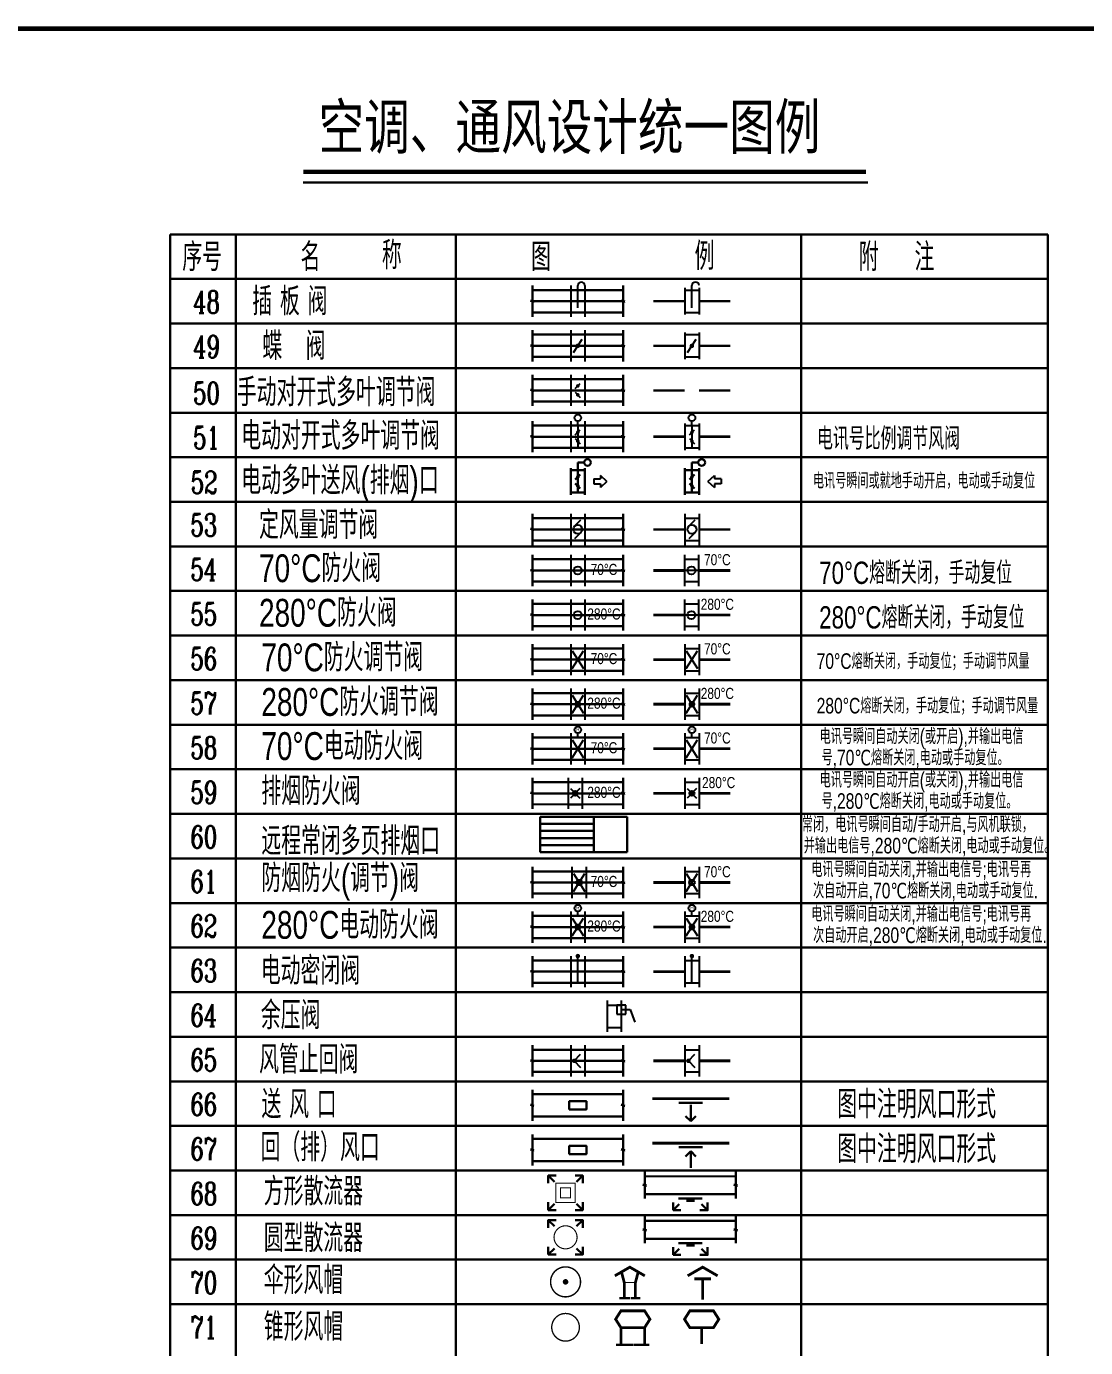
# Model space of a CAD drawing. Extents: x 2246048 to 2442613, y -66234 to 220766.
# Drawn here: x 2299995 to 2323747, y 130779 to 160416 of the extents above; entities that cross this region are included whole.
import ezdxf
from ezdxf.enums import TextEntityAlignment as Align

# ---------------------------------------------------------------- set-up
doc = ezdxf.new("R2010")
doc.units = 0
doc.header["$LTSCALE"] = 1000
doc.header["$MEASUREMENT"] = 0
doc.layers.get('0').update_dxf_attribs({"color": 8})
doc.layers.add('ACS_COM', color=53, linetype='Continuous', lineweight=30)
doc.layers.add('ACS_TEXT', color=53, linetype='Continuous', lineweight=25)
for name, color, linetype in [('ACS_PFG_BZ', 53, 'Continuous'), ('ACS_PFG_FL', 110, 'Continuous'), ('ACS_PFG_FM', 110, 'Continuous'), ('ACS_PFG_FM_E', 110, 'Continuous'), ('ACS_SFG_FL', 110, 'Continuous'), ('ACS_SFG_FM', 110, 'Continuous'), ('ACS_SFG_FM_E', 110, 'Continuous'), ('J-图框线', 4, 'Continuous')]:
    doc.layers.add(name, color=color, linetype=linetype)
doc.styles.add('A', font='COMPLEX', dxfattribs={"width": 0.7})
doc.styles.add('ASC', font='xcsg.shx', dxfattribs={"width": 0.8, "bigfont": '0hztxt.shx'})
doc.styles.get("Standard").update_dxf_attribs({"font": 'gbenor.shx', "bigfont": 'gbcbig.shx'})
doc.styles.add('黑体', font='simhei.ttf')

# ---------------------------------------------------------------- blocks, each defined once
blk = doc.blocks.new('*U2818', base_point=(-2356, 19752))
at = {"layer": 'ACS_PFG_FL'}
for p, q in [((-2516, 20052), (-2516, 19452)), ((-2196, 20052), (-2196, 19452))]:
    blk.add_line(p, q, dxfattribs=at)
at = {"layer": 'ACS_PFG_FM'}
for p, q in [((-2516, 20002), (-2196, 20002)), ((-2356, 19602), (-2356, 20102)), ((-2516, 19502), (-2196, 19502))]:
    blk.add_line(p, q, dxfattribs=at)
blk.add_arc((-2276, 20102), 80, 0, 180, dxfattribs=at)
blk = doc.blocks.new('*U2819', base_point=(-2356, 19752))
at = {"layer": 'ACS_PFG_FL'}
for p, q in [((-2516, 20052), (-2516, 19452)), ((-2196, 20052), (-2196, 19452))]:
    blk.add_line(p, q, dxfattribs=at)
at = {"layer": 'ACS_PFG_FM'}
for p, q in [((-2516, 20002), (-2196, 20002)), ((-2452, 19602), (-2260, 19902)), ((-2516, 19502), (-2196, 19502))]:
    blk.add_line(p, q, dxfattribs=at)
at = {"layer": 'ACS_PFG_FM', "const_width": 50}
blk.add_lwpolyline([(-2381, 19752, 1), (-2331, 19752, 1)], format="xyb", close=True, dxfattribs=at)
blk = doc.blocks.new('*U2820', base_point=(-2356, 18752))
at = {"layer": 'ACS_PFG_FL'}
for p, q in [((-2516, 19052), (-2516, 18452)), ((-2196, 19052), (-2196, 18452))]:
    blk.add_line(p, q, dxfattribs=at)
at = {"layer": 'ACS_PFG_FM_E'}
for p, q in [((-2516, 19002), (-2196, 19002)), ((-2356, 19002), (-2356, 19102)), ((-2356, 19002), (-2356, 18502)), ((-2413, 18796), (-2300, 18909)), ((-2413, 18709), (-2300, 18596)), ((-2516, 18502), (-2196, 18502))]:
    blk.add_line(p, q, dxfattribs=at)
at = {"layer": 'ACS_PFG_FM_E', "const_width": 40}
for points in [[(-2376, 18852, 1), (-2336, 18852, 1)], [(-2376, 18652, 1), (-2336, 18652, 1)]]:
    blk.add_lwpolyline(points, format="xyb", close=True, dxfattribs=at)
at = {"layer": 'ACS_PFG_FM_E'}
blk.add_circle((-2356, 19177), 75, dxfattribs=at)
blk = doc.blocks.new('*U2821', base_point=(-2356, 21794))
at = {"layer": 'ACS_PFG_FL'}
for p, q in [((-2516, 22144), (-2516, 21444)), ((-2196, 22144), (-2196, 21444))]:
    blk.add_line(p, q, dxfattribs=at)
at = {"layer": 'ACS_PFG_FM'}
for p, q in [((-2516, 22044), (-2196, 22044)), ((-2356, 21644), (-2356, 22144)), ((-2516, 21544), (-2196, 21544))]:
    blk.add_line(p, q, dxfattribs=at)
blk.add_arc((-2276, 22144), 80, 0, 180, dxfattribs=at)
blk = doc.blocks.new('*U2822', base_point=(-2356, 20794))
at = {"layer": 'ACS_PFG_FL'}
for p, q in [((-2516, 21144), (-2516, 20444)), ((-2196, 21144), (-2196, 20444))]:
    blk.add_line(p, q, dxfattribs=at)
at = {"layer": 'ACS_PFG_FM'}
for p, q in [((-2516, 21044), (-2196, 21044)), ((-2452, 20644), (-2260, 20944)), ((-2516, 20544), (-2196, 20544))]:
    blk.add_line(p, q, dxfattribs=at)
at = {"layer": 'ACS_PFG_FM', "const_width": 50}
blk.add_lwpolyline([(-2381, 20794, 1), (-2331, 20794, 1)], format="xyb", close=True, dxfattribs=at)
blk = doc.blocks.new('*U2823', base_point=(-2356, 19794))
at = {"layer": 'ACS_PFG_FL'}
for p, q in [((-2516, 20144), (-2516, 19444)), ((-2196, 20144), (-2196, 19444))]:
    blk.add_line(p, q, dxfattribs=at)
at = {"layer": 'ACS_PFG_FM'}
for p, q in [((-2516, 20044), (-2196, 20044)), ((-2413, 19838), (-2300, 19951)), ((-2413, 19751), (-2300, 19638)), ((-2516, 19544), (-2196, 19544))]:
    blk.add_line(p, q, dxfattribs=at)
at = {"layer": 'ACS_PFG_FM', "const_width": 40}
for points in [[(-2376, 19894, 1), (-2336, 19894, 1)], [(-2376, 19694, 1), (-2336, 19694, 1)]]:
    blk.add_lwpolyline(points, format="xyb", close=True, dxfattribs=at)
blk = doc.blocks.new('*U2824', base_point=(-2356, 18794))
at = {"layer": 'ACS_PFG_FL'}
for p, q in [((-2516, 19144), (-2516, 18444)), ((-2196, 19144), (-2196, 18444))]:
    blk.add_line(p, q, dxfattribs=at)
at = {"layer": 'ACS_PFG_FM_E'}
for p, q in [((-2516, 19044), (-2196, 19044)), ((-2356, 19044), (-2356, 19144)), ((-2356, 19044), (-2356, 18544)), ((-2413, 18838), (-2300, 18951)), ((-2413, 18751), (-2300, 18638)), ((-2516, 18544), (-2196, 18544))]:
    blk.add_line(p, q, dxfattribs=at)
at = {"layer": 'ACS_PFG_FM_E', "const_width": 40}
for points in [[(-2376, 18894, 1), (-2336, 18894, 1)], [(-2376, 18694, 1), (-2336, 18694, 1)]]:
    blk.add_lwpolyline(points, format="xyb", close=True, dxfattribs=at)
at = {"layer": 'ACS_PFG_FM_E'}
blk.add_circle((-2356, 19219), 75, dxfattribs=at)
blk = doc.blocks.new('it')
at = {"layer": 'ACS_PFG_BZ'}
for p, q in [((0, 0), (147, 135)), ((0, 0), (147, -135)), ((147, 135), (147, 55)), ((293, 55), (147, 55)), ((293, 55), (293, -55)), ((147, -55), (147, -135)), ((293, -55), (147, -55))]:
    blk.add_line(p, q, dxfattribs=at)
blk = doc.blocks.new('*U2825', base_point=(-2356, 15755))
at = {"layer": 'ACS_PFG_FL'}
for p, q in [((-2516, 16105), (-2516, 15405)), ((-2196, 16105), (-2196, 15405))]:
    blk.add_line(p, q, dxfattribs=at)
at = {"layer": 'ACS_PFG_FM'}
for p, q in [((-2516, 16005), (-2196, 16005)), ((-2206, 15755), (-2506, 15755)), ((-2516, 15505), (-2196, 15505))]:
    blk.add_line(p, q, dxfattribs=at)
blk.add_circle((-2356, 15755), 90, dxfattribs=at)
blk = doc.blocks.new('*U2826', base_point=(-2356, 14755))
at = {"layer": 'ACS_PFG_FL'}
for p, q in [((-2516, 15105), (-2516, 14405)), ((-2196, 15105), (-2196, 14405))]:
    blk.add_line(p, q, dxfattribs=at)
at = {"layer": 'ACS_PFG_FM'}
for p, q in [((-2516, 15005), (-2196, 15005)), ((-2484, 14955), (-2228, 14555)), ((-2484, 14555), (-2228, 14955)), ((-2516, 14505), (-2196, 14505))]:
    blk.add_line(p, q, dxfattribs=at)
blk = doc.blocks.new('*U2827', base_point=(-2356, 12755))
at = {"layer": 'ACS_PFG_FL'}
for p, q in [((-2516, 13105), (-2516, 12405)), ((-2196, 13105), (-2196, 12405))]:
    blk.add_line(p, q, dxfattribs=at)
at = {"layer": 'ACS_PFG_FM'}
for p, q in [((-2516, 13005), (-2196, 13005)), ((-2484, 12955), (-2228, 12555)), ((-2484, 12555), (-2228, 12955)), ((-2516, 12505), (-2196, 12505))]:
    blk.add_line(p, q, dxfattribs=at)
at = {"layer": 'ACS_PFG_FM', "const_width": 75}
blk.add_lwpolyline([(-2394, 12755, 1), (-2319, 12755, 1)], format="xyb", close=True, dxfattribs=at)
blk = doc.blocks.new('*U2828', base_point=(-2356, 9755))
at = {"layer": 'ACS_PFG_FL'}
for p, q in [((-2516, 10105), (-2516, 9405)), ((-2196, 10105), (-2196, 9405))]:
    blk.add_line(p, q, dxfattribs=at)
at = {"layer": 'ACS_PFG_FM'}
for p, q in [((-2356, 9505), (-2356, 10105)), ((-2516, 10005), (-2196, 10005)), ((-2516, 9505), (-2196, 9505))]:
    blk.add_line(p, q, dxfattribs=at)
at = {"layer": 'ACS_PFG_FM', "const_width": 50}
blk.add_lwpolyline([(-2381, 10105, 1), (-2331, 10105, 1)], format="xyb", close=True, dxfattribs=at)
blk = doc.blocks.new('*U2829', base_point=(-2356, 12755))
at = {"layer": 'ACS_PFG_FL'}
for p, q in [((-2516, 13105), (-2516, 12405)), ((-2196, 13105), (-2196, 12405))]:
    blk.add_line(p, q, dxfattribs=at)
at = {"layer": 'ACS_PFG_FM_E'}
for p, q in [((-2356, 13005), (-2356, 13105)), ((-2516, 13005), (-2196, 13005)), ((-2484, 12955), (-2228, 12555)), ((-2484, 12555), (-2228, 12955)), ((-2516, 12505), (-2196, 12505))]:
    blk.add_line(p, q, dxfattribs=at)
blk.add_circle((-2356, 13180), 75, dxfattribs=at)
blk.add_text('M', height=75, dxfattribs=at).set_placement((-2356, 13180), align=Align.MIDDLE_CENTER)
blk = doc.blocks.new('*U2830', base_point=(-3376, 10755))
at = {"layer": 'ACS_PFG_FL'}
for p, q in [((-3536, 11105), (-3536, 10405)), ((-3216, 11105), (-3216, 10405))]:
    blk.add_line(p, q, dxfattribs=at)
at = {"layer": 'ACS_PFG_FM'}
for p, q in [((-3536, 11005), (-3216, 11005)), ((-3316, 11005), (-3316, 10805)), ((-3116, 11005), (-3316, 11005)), ((-3116, 10805), (-3116, 11005)), ((-3316, 10805), (-3116, 10805)), ((-3216, 10905), (-3016, 10905)), ((-3016, 10905), (-2913, 10623)), ((-3536, 10505), (-3216, 10505))]:
    blk.add_line(p, q, dxfattribs=at)
blk = doc.blocks.new('*U2831', base_point=(-2356, 8755))
at = {"layer": 'ACS_PFG_FL'}
for p, q in [((-2516, 9105), (-2516, 8405)), ((-2196, 9105), (-2196, 8405))]:
    blk.add_line(p, q, dxfattribs=at)
at = {"layer": 'ACS_PFG_FM'}
for p, q in [((-2516, 9005), (-2196, 9005)), ((-2436, 8755), (-2292, 8905)), ((-2436, 8755), (-2292, 8605)), ((-2516, 8505), (-2196, 8505))]:
    blk.add_line(p, q, dxfattribs=at)
at = {"layer": 'ACS_PFG_FM', "const_width": 50}
blk.add_lwpolyline([(-2461, 8755, 1), (-2411, 8755, 1)], format="xyb", close=True, dxfattribs=at)
blk = doc.blocks.new('*U2832', base_point=(-4587, 17615))
at = {"layer": 'ACS_SFG_FL'}
for p, q in [((-4747, 17965), (-4747, 17265)), ((-4427, 17965), (-4427, 17265))]:
    blk.add_line(p, q, dxfattribs=at)
at = {"layer": 'ACS_SFG_FM'}
for p, q in [((-4747, 17865), (-4427, 17865)), ((-4658, 17686), (-4516, 17827)), ((-4516, 17544), (-4658, 17403)), ((-4747, 17365), (-4427, 17365))]:
    blk.add_line(p, q, dxfattribs=at)
blk.add_circle((-4587, 17615), 100, dxfattribs=at)
blk = doc.blocks.new('*U2833', base_point=(-4638, 17615))
at = {"layer": 'ACS_SFG_FL'}
for p, q in [((-4798, 17965), (-4798, 17265)), ((-4478, 17965), (-4478, 17265))]:
    blk.add_line(p, q, dxfattribs=at)
at = {"layer": 'ACS_SFG_FM'}
for p, q in [((-4798, 17865), (-4478, 17865)), ((-4766, 17815), (-4510, 17415)), ((-4766, 17415), (-4510, 17815)), ((-4798, 17365), (-4478, 17365))]:
    blk.add_line(p, q, dxfattribs=at)
blk.add_circle((-4638, 17615), 62.5, dxfattribs=at)
blk = doc.blocks.new('*U2834', base_point=(-4583, 17615))
at = {"layer": 'ACS_SFG_FL'}
for p, q in [((-4743, 17965), (-4743, 17265)), ((-4423, 17965), (-4423, 17265))]:
    blk.add_line(p, q, dxfattribs=at)
at = {"layer": 'ACS_SFG_FM_E'}
for p, q in [((-4743, 17865), (-4423, 17865)), ((-4711, 17815), (-4455, 17415)), ((-4711, 17415), (-4455, 17815)), ((-4583, 17865), (-4583, 17965)), ((-4743, 17365), (-4423, 17365))]:
    blk.add_line(p, q, dxfattribs=at)
at = {"layer": 'ACS_SFG_FM_E', "const_width": 75}
blk.add_lwpolyline([(-4620, 17615, 1), (-4545, 17615, 1)], format="xyb", close=True, dxfattribs=at)
at = {"layer": 'ACS_SFG_FM_E'}
blk.add_circle((-4583, 18040), 75, dxfattribs=at)
blk.add_text('M', height=75, dxfattribs=at).set_placement((-4583, 18040), align=Align.MIDDLE_CENTER)
blk = doc.blocks.new('*U2835', base_point=(186921, 11641))
at = {"layer": 'ACS_SFG_FL'}
for p, q in [((186761, 11991), (186761, 11291)), ((187081, 11991), (187081, 11291))]:
    blk.add_line(p, q, dxfattribs=at)
at = {"layer": 'ACS_SFG_FM'}
for p, q in [((186761, 11891), (187081, 11891)), ((187027, 11747), (186815, 11535)), ((186815, 11747), (187027, 11535)), ((186761, 11391), (187081, 11391))]:
    blk.add_line(p, q, dxfattribs=at)
at = {"layer": 'ACS_SFG_FM', "const_width": 55}
blk.add_lwpolyline([(186893, 11641, 1), (186948, 11641, 1)], format="xyb", close=True, dxfattribs=at)
at = {"layer": 'ACS_SFG_FM'}
blk.add_circle((186921, 11641), 55, dxfattribs=at)
blk = doc.blocks.new('ACSFk44_H')
for p, q in [((-0.504, 0.5), (0.496, 0.5)), ((-0.504, -0.5), (-0.504, 0.5)), ((0.496, 0.5), (1.121, 0.5)), ((0.496, 0.5), (0.496, -0.5)), ((1.121, 0.5), (1.121, -0.5)), ((-0.504, 0.3), (0.496, 0.3)), ((-0.504, 0.1), (0.496, 0.1)), ((-0.504, -0.1), (0.496, -0.1)), ((-0.504, -0.3), (0.496, -0.3)), ((0.496, -0.5), (-0.504, -0.5)), ((0.496, -0.5), (1.121, -0.5))]:
    blk.add_line(p, q)

msp = doc.modelspace()

# ---------------------------------------------------------------- linework, layer by layer
at = {"layer": 'ACS_COM'}
for p, q in [((2306202.056, 156911.856), (2318861.015, 156911.856)), ((2303215.78, 155751.137), (2303215.78, 104751.137)), ((2303215.78, 155751.137), (2322900.257, 155751.137)), ((2304689.538, 155751.137), (2304689.538, 104751.137)), ((2309626.325, 155751.137), (2309626.325, 104751.137)), ((2317372.131, 155751.137), (2317372.131, 104751.137)), ((2322900.257, 155751.137), (2322900.257, 104751.137)), ((2303215.78, 154751.137), (2322900.257, 154751.137)), ((2311340.68, 154601.137), (2311340.68, 154267.654)), ((2311340.68, 154501.137), (2313379.719, 154501.137)), ((2313379.719, 154601.137), (2313379.719, 154267.654)), ((2311296.813, 154260.591), (2311340.68, 154267.654)), ((2311374.799, 154244.699), (2311296.813, 154260.591)), ((2311340.68, 154251.137), (2313379.719, 154251.137)), ((2311374.799, 154244.699), (2311340.68, 154239.401)), ((2311340.68, 154239.401), (2311340.68, 153901.137)), ((2313335.852, 154260.591), (2313379.719, 154267.654)), ((2313413.838, 154244.699), (2313335.852, 154260.591)), ((2313413.838, 154244.699), (2313379.719, 154239.401)), ((2313379.719, 154239.401), (2313379.719, 153901.137)), ((2311340.68, 154001.137), (2313379.719, 154001.137)), ((2303215.78, 153751.137), (2322900.257, 153751.137)), ((2311340.68, 153601.137), (2311340.68, 153267.654)), ((2313379.719, 153601.137), (2313379.719, 153267.654)), ((2311296.813, 153260.591), (2311340.68, 153267.654)), ((2311374.799, 153244.699), (2311296.813, 153260.591)), ((2311340.68, 153501.137), (2313379.719, 153501.137)), ((2311340.68, 153251.137), (2313379.719, 153251.137)), ((2311374.799, 153244.699), (2311340.68, 153239.401)), ((2311340.68, 153239.401), (2311340.68, 152901.137)), ((2313335.852, 153260.591), (2313379.719, 153267.654)), ((2313413.838, 153244.699), (2313335.852, 153260.591)), ((2313413.838, 153244.699), (2313379.719, 153239.401)), ((2313379.719, 153239.401), (2313379.719, 152901.137)), ((2311340.68, 153001.137), (2313379.719, 153001.137)), ((2303215.78, 152751.137), (2322900.257, 152751.137)), ((2311340.68, 152601.137), (2311340.68, 152267.654)), ((2311340.68, 152501.137), (2313379.719, 152501.137)), ((2313379.719, 152601.137), (2313379.719, 152267.654)), ((2311296.813, 152260.591), (2311340.68, 152267.654)), ((2311374.799, 152244.699), (2311296.813, 152260.591)), ((2311340.68, 152251.137), (2313379.719, 152251.137)), ((2311374.799, 152244.699), (2311340.68, 152239.401)), ((2311340.68, 152239.401), (2311340.68, 151901.137)), ((2313335.852, 152260.591), (2313379.719, 152267.654)), ((2313413.838, 152244.699), (2313335.852, 152260.591)), ((2313413.838, 152244.699), (2313379.719, 152239.401)), ((2313379.719, 152239.401), (2313379.719, 151901.137)), ((2303215.78, 151751.137), (2322900.257, 151751.137)), ((2311340.68, 152001.137), (2313379.719, 152001.137)), ((2311340.68, 151561.587), (2311340.68, 151228.104)), ((2311340.68, 151461.587), (2313379.719, 151461.587)), ((2313379.719, 151561.587), (2313379.719, 151228.104)), ((2311296.813, 151221.041), (2311340.68, 151228.104)), ((2311374.799, 151205.149), (2311296.813, 151221.041)), ((2311340.68, 151211.587), (2313379.719, 151211.587)), ((2311374.799, 151205.149), (2311340.68, 151199.851)), ((2311340.68, 151199.851), (2311340.68, 150861.587)), ((2313335.852, 151221.041), (2313379.719, 151228.104)), ((2313413.838, 151205.149), (2313335.852, 151221.041)), ((2313413.838, 151205.149), (2313379.719, 151199.851)), ((2313379.719, 151199.851), (2313379.719, 150861.587)), ((2311340.68, 150961.587), (2313379.719, 150961.587)), ((2303215.78, 150751.137), (2322900.257, 150751.137)), ((2312360.2, 150459.279), (2312360.2, 150634.279)), ((2312503.416, 150634.279), (2312360.2, 150634.279)), ((2314919.364, 150459.279), (2314919.364, 150634.279)), ((2315062.58, 150634.279), (2314919.364, 150634.279)), ((2312200.2, 150509.279), (2312200.2, 149909.279)), ((2312200.2, 150459.279), (2312520.2, 150459.279)), ((2312303.631, 150252.71), (2312416.768, 150365.847)), ((2312360.2, 150459.279), (2312360.2, 149959.279)), ((2312520.2, 150509.279), (2312520.2, 149909.279)), ((2314759.364, 150509.279), (2314759.364, 149909.279)), ((2314759.364, 150459.279), (2315079.364, 150459.279)), ((2314862.796, 150252.71), (2314975.933, 150365.847)), ((2314919.364, 150459.279), (2314919.364, 149959.279)), ((2315079.364, 150509.279), (2315079.364, 149909.279)), ((2312303.631, 150165.847), (2312416.768, 150052.71)), ((2314862.796, 150165.847), (2314975.933, 150052.71)), ((2303215.78, 149751.137), (2322900.257, 149751.137)), ((2312200.2, 149959.279), (2312520.2, 149959.279)), ((2314759.364, 149959.279), (2315079.364, 149959.279)), ((2311340.68, 149482.271), (2311340.68, 149148.788)), ((2311340.68, 149382.271), (2313379.719, 149382.271)), ((2313379.719, 149482.271), (2313379.719, 149148.788)), ((2311296.813, 149141.725), (2311340.68, 149148.788)), ((2311374.799, 149125.833), (2311296.813, 149141.725)), ((2311340.68, 149132.271), (2313379.719, 149132.271)), ((2311374.799, 149125.833), (2311340.68, 149120.535)), ((2311340.68, 149120.535), (2311340.68, 148782.271)), ((2313335.852, 149141.725), (2313379.719, 149148.788)), ((2313413.838, 149125.833), (2313335.852, 149141.725)), ((2313413.838, 149125.833), (2313379.719, 149120.535)), ((2313379.719, 149120.535), (2313379.719, 148782.271)), ((2311340.68, 148882.271), (2313379.719, 148882.271)), ((2303215.78, 148751.137), (2322900.257, 148751.137)), ((2311340.68, 148561.587), (2311340.68, 148228.104)), ((2313379.719, 148561.587), (2313379.719, 148228.104)), ((2311296.813, 148221.041), (2311340.68, 148228.104)), ((2311374.799, 148205.149), (2311296.813, 148221.041)), ((2311340.68, 148461.587), (2313379.719, 148461.587)), ((2311340.68, 148211.587), (2313379.719, 148211.587)), ((2311374.799, 148205.149), (2311340.68, 148199.851)), ((2311340.68, 148199.851), (2311340.68, 147861.587)), ((2313335.852, 148221.041), (2313379.719, 148228.104)), ((2313413.838, 148205.149), (2313335.852, 148221.041)), ((2313413.838, 148205.149), (2313379.719, 148199.851)), ((2313379.719, 148199.851), (2313379.719, 147861.587)), ((2311340.68, 147961.587), (2313379.719, 147961.587)), ((2303215.78, 147751.137), (2322900.257, 147751.137)), ((2311340.68, 147561.587), (2311340.68, 147228.104)), ((2311340.68, 147461.587), (2313379.719, 147461.587)), ((2313379.719, 147561.587), (2313379.719, 147228.104)), ((2311296.813, 147221.041), (2311340.68, 147228.104)), ((2311374.799, 147205.149), (2311296.813, 147221.041)), ((2311340.68, 147211.587), (2313379.719, 147211.587)), ((2311374.799, 147205.149), (2311340.68, 147199.851)), ((2311340.68, 147199.851), (2311340.68, 146861.587)), ((2313335.852, 147221.041), (2313379.719, 147228.104)), ((2313413.838, 147205.149), (2313335.852, 147221.041)), ((2313413.838, 147205.149), (2313379.719, 147199.851)), ((2313379.719, 147199.851), (2313379.719, 146861.587)), ((2303215.78, 146751.137), (2322900.257, 146751.137)), ((2311340.68, 146961.587), (2313379.719, 146961.587)), ((2311340.68, 146561.587), (2311340.68, 146228.104)), ((2311340.68, 146461.587), (2313379.719, 146461.587)), ((2313379.719, 146561.587), (2313379.719, 146228.104)), ((2311296.813, 146221.041), (2311340.68, 146228.104)), ((2311374.799, 146205.149), (2311296.813, 146221.041)), ((2311340.68, 146211.587), (2313379.719, 146211.587)), ((2311374.799, 146205.149), (2311340.68, 146199.851)), ((2311340.68, 146199.851), (2311340.68, 145861.587)), ((2313335.852, 146221.041), (2313379.719, 146228.104)), ((2313413.838, 146205.149), (2313335.852, 146221.041)), ((2313413.838, 146205.149), (2313379.719, 146199.851)), ((2313379.719, 146199.851), (2313379.719, 145861.587)), ((2311340.68, 145961.587), (2313379.719, 145961.587)), ((2303215.78, 145751.137), (2322900.257, 145751.137)), ((2311340.68, 145561.587), (2311340.68, 145228.104)), ((2313379.719, 145561.587), (2313379.719, 145228.104)), ((2311296.813, 145221.041), (2311340.68, 145228.104)), ((2311340.68, 145461.587), (2313379.719, 145461.587)), ((2313335.852, 145221.041), (2313379.719, 145228.104)), ((2311374.799, 145205.149), (2311296.813, 145221.041)), ((2311340.68, 145211.587), (2313379.719, 145211.587)), ((2311374.799, 145205.149), (2311340.68, 145199.851)), ((2311340.68, 145199.851), (2311340.68, 144861.587)), ((2311340.68, 144961.587), (2313379.719, 144961.587)), ((2313413.838, 145205.149), (2313335.852, 145221.041)), ((2313413.838, 145205.149), (2313379.719, 145199.851)), ((2313379.719, 145199.851), (2313379.719, 144861.587)), ((2303215.78, 144751.137), (2322900.257, 144751.137)), ((2311340.68, 144561.587), (2311340.68, 144228.104)), ((2311340.68, 144461.587), (2313379.719, 144461.587)), ((2313379.719, 144561.587), (2313379.719, 144228.104)), ((2311296.813, 144221.041), (2311340.68, 144228.104)), ((2311374.799, 144205.149), (2311296.813, 144221.041)), ((2311340.68, 144211.587), (2313379.719, 144211.587)), ((2311374.799, 144205.149), (2311340.68, 144199.851)), ((2311340.68, 144199.851), (2311340.68, 143861.587)), ((2313335.852, 144221.041), (2313379.719, 144228.104)), ((2313413.838, 144205.149), (2313335.852, 144221.041)), ((2313413.838, 144205.149), (2313379.719, 144199.851)), ((2313379.719, 144199.851), (2313379.719, 143861.587)), ((2303215.78, 143751.137), (2322900.257, 143751.137)), ((2311340.68, 143961.587), (2313379.719, 143961.587)), ((2311340.68, 143561.587), (2311340.68, 143228.104)), ((2311340.68, 143461.587), (2313379.719, 143461.587)), ((2313379.719, 143561.587), (2313379.719, 143228.104)), ((2311296.813, 143221.041), (2311340.68, 143228.104)), ((2311374.799, 143205.149), (2311296.813, 143221.041)), ((2311340.68, 143211.587), (2313379.719, 143211.587)), ((2311374.799, 143205.149), (2311340.68, 143199.851)), ((2311340.68, 143199.851), (2311340.68, 142861.587)), ((2313335.852, 143221.041), (2313379.719, 143228.104)), ((2313413.838, 143205.149), (2313335.852, 143221.041)), ((2313413.838, 143205.149), (2313379.719, 143199.851)), ((2313379.719, 143199.851), (2313379.719, 142861.587)), ((2303215.78, 142751.137), (2322900.257, 142751.137)), ((2303215.78, 141751.137), (2322900.257, 141751.137)), ((2311340.68, 141561.587), (2311340.68, 141228.104)), ((2311340.68, 141461.587), (2313379.719, 141461.587)), ((2313379.719, 141561.587), (2313379.719, 141228.104)), ((2311296.813, 141221.041), (2311340.68, 141228.104)), ((2311374.799, 141205.149), (2311296.813, 141221.041)), ((2311340.68, 141211.587), (2313379.719, 141211.587)), ((2311374.799, 141205.149), (2311340.68, 141199.851)), ((2311340.68, 141199.851), (2311340.68, 140861.587)), ((2313335.852, 141221.041), (2313379.719, 141228.104)), ((2313413.838, 141205.149), (2313335.852, 141221.041)), ((2313413.838, 141205.149), (2313379.719, 141199.851)), ((2313379.719, 141199.851), (2313379.719, 140861.587)), ((2311340.68, 140961.587), (2313379.719, 140961.587)), ((2303215.78, 140751.137), (2322900.257, 140751.137)), ((2311340.68, 140561.587), (2311340.68, 140228.104)), ((2313379.719, 140561.587), (2313379.719, 140228.104)), ((2311296.813, 140221.041), (2311340.68, 140228.104)), ((2311374.799, 140205.149), (2311296.813, 140221.041)), ((2311340.68, 140461.587), (2313379.719, 140461.587)), ((2311340.68, 140211.587), (2313379.719, 140211.587)), ((2311374.799, 140205.149), (2311340.68, 140199.851)), ((2311340.68, 140199.851), (2311340.68, 139861.587)), ((2313335.852, 140221.041), (2313379.719, 140228.104)), ((2313413.838, 140205.149), (2313335.852, 140221.041)), ((2313413.838, 140205.149), (2313379.719, 140199.851)), ((2313379.719, 140199.851), (2313379.719, 139861.587)), ((2311340.68, 139961.587), (2313379.719, 139961.587)), ((2303215.78, 139751.137), (2322900.257, 139751.137)), ((2311340.68, 139561.587), (2311340.68, 139228.104)), ((2311340.68, 139461.587), (2313379.719, 139461.587)), ((2313379.719, 139561.587), (2313379.719, 139228.104)), ((2311296.813, 139221.041), (2311340.68, 139228.104)), ((2311374.799, 139205.149), (2311296.813, 139221.041)), ((2311340.68, 139211.587), (2313379.719, 139211.587)), ((2311374.799, 139205.149), (2311340.68, 139199.851)), ((2311340.68, 139199.851), (2311340.68, 138861.587)), ((2313335.852, 139221.041), (2313379.719, 139228.104)), ((2313413.838, 139205.149), (2313335.852, 139221.041)), ((2313413.838, 139205.149), (2313379.719, 139199.851)), ((2313379.719, 139199.851), (2313379.719, 138861.587)), ((2303215.78, 138751.137), (2322900.257, 138751.137)), ((2311340.68, 138961.587), (2313379.719, 138961.587)), ((2303215.78, 137751.137), (2322900.257, 137751.137)), ((2311340.68, 137561.587), (2311340.68, 137228.104)), ((2313379.719, 137561.587), (2313379.719, 137228.104)), ((2311296.813, 137221.041), (2311340.68, 137228.104)), ((2311374.799, 137205.149), (2311296.813, 137221.041)), ((2311340.68, 137461.587), (2313379.719, 137461.587)), ((2313335.852, 137221.041), (2313379.719, 137228.104)), ((2313413.838, 137205.149), (2313335.852, 137221.041)), ((2311340.68, 137211.587), (2313379.719, 137211.587)), ((2311374.799, 137205.149), (2311340.68, 137199.851)), ((2311340.68, 137199.851), (2311340.68, 136861.587)), ((2311340.68, 136961.587), (2313379.719, 136961.587)), ((2313413.838, 137205.149), (2313379.719, 137199.851)), ((2313379.719, 137199.851), (2313379.719, 136861.587)), ((2303215.78, 136751.137), (2322900.257, 136751.137)), ((2311340.68, 136561.587), (2311340.68, 136228.104)), ((2313379.719, 136561.587), (2313379.719, 136228.104)), ((2311296.813, 136221.041), (2311340.68, 136228.104)), ((2311374.799, 136205.149), (2311296.813, 136221.041)), ((2311374.799, 136205.149), (2311340.68, 136199.851)), ((2311340.68, 136199.851), (2311340.68, 135861.587)), ((2313335.852, 136221.041), (2313379.719, 136228.104)), ((2313413.838, 136205.149), (2313335.852, 136221.041)), ((2313413.838, 136205.149), (2313379.719, 136199.851)), ((2313379.719, 136199.851), (2313379.719, 135861.587)), ((2314628.332, 136271.285), (2315155.719, 136271.285)), ((2314892.026, 136227.213), (2314892.026, 135854.103)), ((2303215.78, 135751.137), (2322900.257, 135751.137)), ((2314892.026, 135854.103), (2314774.834, 135971.295)), ((2314892.026, 135854.103), (2315009.217, 135971.295)), ((2311340.68, 135561.587), (2311340.68, 135228.104)), ((2313379.719, 135561.587), (2313379.719, 135228.104)), ((2311296.813, 135221.041), (2311340.68, 135228.104)), ((2311374.799, 135205.149), (2311296.813, 135221.041)), ((2311374.799, 135205.149), (2311340.68, 135199.851)), ((2311340.68, 135199.851), (2311340.68, 134861.587)), ((2313335.852, 135221.041), (2313379.719, 135228.104)), ((2313413.838, 135205.149), (2313335.852, 135221.041)), ((2313413.838, 135205.149), (2313379.719, 135199.851)), ((2313379.719, 135199.851), (2313379.719, 134861.587)), ((2314628.332, 135271.285), (2315155.719, 135271.285)), ((2314892.026, 135184.464), (2314774.834, 135067.273)), ((2314892.026, 135184.464), (2315009.217, 135067.273)), ((2314892.026, 134811.355), (2314892.026, 135184.464)), ((2303215.78, 134751.137), (2322900.257, 134751.137)), ((2311837.056, 134500.024), (2311698.144, 134638.937)), ((2312333.784, 134500.024), (2312472.696, 134638.937)), ((2313865.387, 134719.797), (2313865.387, 134436.315)), ((2315904.426, 134719.797), (2315904.426, 134436.315)), ((2313821.52, 134429.251), (2313865.387, 134436.315)), ((2313899.506, 134413.359), (2313821.52, 134429.251)), ((2313899.506, 134413.359), (2313865.387, 134408.062)), ((2313865.387, 134408.062), (2313865.387, 134119.797)), ((2315860.559, 134429.251), (2315904.426, 134436.315)), ((2315938.545, 134413.359), (2315860.559, 134429.251)), ((2315938.545, 134413.359), (2315904.426, 134408.062)), ((2315904.426, 134408.062), (2315904.426, 134119.797)), ((2311698.144, 133864.384), (2311837.056, 134003.297)), ((2312472.696, 133864.384), (2312333.784, 134003.297)), ((2314497.63, 133858.057), (2314636.543, 133996.969)), ((2314621.213, 134119.801), (2315148.6, 134119.801)), ((2314796.213, 134069.801), (2314973.6, 134069.801)), ((2315272.183, 133858.057), (2315133.271, 133996.969)), ((2303215.78, 133751.137), (2322900.257, 133751.137)), ((2313865.387, 133719.797), (2313865.387, 133436.315)), ((2315904.426, 133719.797), (2315904.426, 133436.315)), ((2311837.056, 133500.572), (2311698.144, 133639.484)), ((2312333.784, 133500.572), (2312472.696, 133639.484)), ((2313821.52, 133429.251), (2313865.387, 133436.315)), ((2313899.506, 133413.359), (2313821.52, 133429.251)), ((2313899.506, 133413.359), (2313865.387, 133408.062)), ((2313865.387, 133408.062), (2313865.387, 133119.797)), ((2315860.559, 133429.251), (2315904.426, 133436.315)), ((2315938.545, 133413.359), (2315860.559, 133429.251)), ((2315938.545, 133413.359), (2315904.426, 133408.062)), ((2315904.426, 133408.062), (2315904.426, 133119.797)), ((2314621.213, 133119.801), (2315148.6, 133119.801)), ((2311698.144, 132864.932), (2311837.056, 133003.844)), ((2312472.696, 132864.932), (2312333.784, 133003.844)), ((2314497.63, 132858.057), (2314636.543, 132996.969)), ((2314796.213, 133069.801), (2314973.6, 133069.801)), ((2315272.183, 132858.057), (2315133.271, 132996.969)), ((2303215.78, 132751.137), (2322900.257, 132751.137)), ((2313297.714, 131889.401), (2313528.537, 131889.401)), ((2313546.619, 131889.401), (2313754.969, 131889.401)), ((2303215.78, 131751.137), (2322900.257, 131751.137)), ((2313222.873, 130837.721), (2313594.338, 130837.721)), ((2313612.42, 130837.721), (2313961.412, 130837.721))]:
    msp.add_line(p, q, dxfattribs=at)
for points, const_width in [([(2306202.056, 157152.517), (2318826.589, 157152.517)], 100), ([(2311340.68, 154501.137), (2313379.719, 154501.137)], 50), ([(2314055.419, 154251.137), (2314759.364, 154251.137)], 50), ([(2315783.309, 154251.137), (2315079.364, 154251.137)], 50), ([(2311340.68, 154001.137), (2313379.719, 154001.137)], 50), ([(2311340.68, 153501.137), (2313379.719, 153501.137)], 50), ([(2314055.419, 153251.137), (2314759.364, 153251.137)], 50), ([(2315783.309, 153251.137), (2315079.364, 153251.137)], 50), ([(2311340.68, 153001.137), (2313379.719, 153001.137)], 50), ([(2311340.68, 152501.137), (2313379.719, 152501.137)], 50), ([(2314055.419, 152251.137), (2314759.364, 152251.137)], 50), ([(2315783.309, 152251.137), (2315079.364, 152251.137)], 50), ([(2311340.68, 152001.137), (2313379.719, 152001.137)], 50), ([(2311340.68, 151461.587), (2313379.719, 151461.587)], 50), ([(2314055.419, 151211.582), (2314759.364, 151211.582)], 62.5), ([(2315783.309, 151211.582), (2315079.364, 151211.582)], 62.5), ([(2311340.68, 150961.587), (2313379.719, 150961.587)], 50), ([(2311340.68, 149382.271), (2313379.719, 149382.271)], 50), ([(2314055.419, 149132.271), (2314759.364, 149132.271)], 50), ([(2315783.309, 149132.271), (2315079.364, 149132.271)], 50), ([(2311340.68, 148882.271), (2313379.719, 148882.271)], 50), ([(2311340.68, 148461.587), (2313379.719, 148461.587)], 50), ([(2314055.419, 148211.582), (2314759.364, 148211.582)], 62.5), ([(2315783.309, 148211.582), (2315079.364, 148211.582)], 62.5), ([(2311340.68, 147961.587), (2313379.719, 147961.587)], 50), ([(2311340.68, 147461.587), (2313379.719, 147461.587)], 50), ([(2314055.419, 147211.582), (2314759.364, 147211.582)], 62.5), ([(2315783.309, 147211.582), (2315079.364, 147211.582)], 62.5), ([(2311340.68, 146961.587), (2313379.719, 146961.587)], 50), ([(2311340.68, 146461.587), (2313379.719, 146461.587)], 50), ([(2314055.419, 146211.582), (2314759.364, 146211.582)], 62.5), ([(2315783.309, 146211.582), (2315079.364, 146211.582)], 62.5), ([(2311340.68, 145961.587), (2313379.719, 145961.587)], 50), ([(2311340.68, 145461.587), (2313379.719, 145461.587)], 50), ([(2314055.419, 145211.582), (2314759.364, 145211.582)], 62.5), ([(2315783.309, 145211.582), (2315079.364, 145211.582)], 62.5), ([(2311340.68, 144961.587), (2313379.719, 144961.587)], 50), ([(2311340.68, 144461.587), (2313379.719, 144461.587)], 50), ([(2314055.419, 144211.582), (2314759.364, 144211.582)], 62.5), ([(2315783.309, 144211.582), (2315079.364, 144211.582)], 62.5), ([(2311340.68, 143961.587), (2313379.719, 143961.587)], 50), ([(2311340.68, 143461.587), (2313379.719, 143461.587)], 50), ([(2314055.419, 143211.582), (2314759.364, 143211.582)], 62.5), ([(2315783.309, 143211.582), (2315079.364, 143211.582)], 62.5), ([(2311340.68, 142964.516), (2313379.719, 142964.516)], 50), ([(2311340.68, 141461.587), (2313379.719, 141461.587)], 50), ([(2314055.419, 141211.582), (2314759.364, 141211.582)], 62.5), ([(2315783.309, 141211.582), (2315079.364, 141211.582)], 62.5), ([(2311340.68, 140961.587), (2313379.719, 140961.587)], 50), ([(2311340.68, 140461.587), (2313379.719, 140461.587)], 50), ([(2314055.419, 140211.582), (2314759.364, 140211.582)], 62.5), ([(2315783.309, 140211.582), (2315079.364, 140211.582)], 62.5), ([(2311340.68, 139961.587), (2313379.719, 139961.587)], 50), ([(2311340.68, 139461.587), (2313379.719, 139461.587)], 50), ([(2314055.419, 139211.582), (2314759.364, 139211.582)], 62.5), ([(2315783.309, 139211.582), (2315079.364, 139211.582)], 62.5), ([(2311340.68, 138961.587), (2313379.719, 138961.587)], 50), ([(2311340.68, 137461.587), (2313379.719, 137461.587)], 50), ([(2314055.419, 137211.582), (2314759.364, 137211.582)], 62.5), ([(2315783.309, 137211.582), (2315079.364, 137211.582)], 62.5), ([(2311340.68, 136961.587), (2313379.719, 136961.587)], 50), ([(2311340.68, 136461.587), (2313379.719, 136461.587)], 50), ([(2314028.08, 136364.282), (2315755.971, 136364.282)], 62.5), ([(2311340.68, 135961.587), (2313379.719, 135961.587)], 50), ([(2311340.68, 135461.587), (2313379.719, 135461.587)], 50), ([(2314028.08, 135364.282), (2315755.971, 135364.282)], 62.5), ([(2311340.68, 134961.587), (2313379.719, 134961.587)], 50), ([(2313865.387, 134619.797), (2315904.426, 134619.797)], 50), ([(2313865.387, 134219.797), (2315904.426, 134219.797)], 50), ([(2313865.387, 133619.797), (2315904.426, 133619.797)], 50), ([(2313865.387, 133219.797), (2315904.426, 133219.797)], 50), ([(2313863.327, 132388.695), (2313526.894, 132582.935), (2313190.461, 132388.695)], 62.5), ([(2313339.394, 132474.681), (2313401.894, 132236.834), (2313401.894, 131889.401)], 62.5), ([(2313714.394, 132474.681), (2313651.894, 132236.834), (2313651.894, 131889.401)], 62.5), ([(2315496.173, 132388.695), (2315159.74, 132582.935), (2314823.307, 132388.695)], 62.5), ([(2313401.894, 132236.834), (2313651.894, 132236.834)], 25), ([(2314972.24, 132319.828), (2315347.24, 132319.828)], 62.5), ([(2315159.74, 132319.828), (2315159.74, 131853.652)], 62.5), ([(2313327.053, 131226.837), (2313327.053, 130837.721)], 62.5), ([(2313858.337, 131226.837), (2313858.337, 130837.721)], 62.5), ([(2315137.806, 131226.837), (2315137.806, 130855.966)], 62.5)]:
    msp.add_lwpolyline(points, dxfattribs=dict(at, const_width=const_width))
for points, const_width in [([(2312340.2, 150309.279, 1), (2312380.2, 150309.279, 1)], 40), ([(2314899.364, 150309.279, 1), (2314939.364, 150309.279, 1)], 40), ([(2312340.2, 150109.279, 1), (2312380.2, 150109.279, 1)], 40), ([(2314899.364, 150109.279, 1), (2314939.364, 150109.279, 1)], 40), ([(2312054.17, 132252.756, 1), (2312116.67, 132252.756, 1)], 62.5)]:
    msp.add_lwpolyline(points, format="xyb", close=True, dxfattribs=dict(at, const_width=const_width))
for points in [[(2312167.755, 136120.048), (2312167.755, 136303.127), (2312552.644, 136303.127), (2312552.644, 136120.048)], [(2312167.755, 135120.048), (2312167.755, 135303.127), (2312552.644, 135303.127), (2312552.644, 135120.048)]]:
    msp.add_lwpolyline(points, close=True, dxfattribs=at)
for points in [[(2311871.547, 134638.937), (2311698.144, 134638.937), (2311698.144, 134465.533)], [(2312472.696, 134465.533), (2312472.696, 134638.937), (2312299.293, 134638.937)], [(2311698.144, 134037.788), (2311698.144, 133864.384)], [(2312299.293, 133864.384), (2312472.696, 133864.384), (2312472.696, 134037.788)], [(2314497.63, 134031.461), (2314497.63, 133858.057)], [(2315098.779, 133858.057), (2315272.183, 133858.057), (2315272.183, 134031.461)], [(2311698.144, 133864.384), (2311871.547, 133864.384)], [(2314497.63, 133858.057), (2314671.034, 133858.057)], [(2311871.547, 133639.484), (2311698.144, 133639.484), (2311698.144, 133466.081)], [(2312472.696, 133466.081), (2312472.696, 133639.484), (2312299.293, 133639.484)], [(2311698.144, 133038.336), (2311698.144, 132864.932)], [(2311698.144, 132864.932), (2311871.547, 132864.932)], [(2312299.293, 132864.932), (2312472.696, 132864.932), (2312472.696, 133038.336)], [(2314497.63, 133031.461), (2314497.63, 132858.057)], [(2314497.63, 132858.057), (2314671.034, 132858.057)], [(2315098.779, 132858.057), (2315272.183, 132858.057), (2315272.183, 133031.461)]]:
    msp.add_lwpolyline(points, dxfattribs=at)
for points, const_width in [([(2311868.983, 134035.224), (2312301.857, 134035.224), (2312301.857, 134468.097), (2311868.983, 134468.097)], 25), ([(2311972.791, 134139.032), (2312198.049, 134139.032), (2312198.049, 134364.289), (2311972.791, 134364.289)], 25), ([(2313977.754, 131414.337), (2313858.337, 131226.837), (2313327.053, 131226.837), (2313207.636, 131414.337), (2313327.053, 131601.837), (2313858.337, 131601.837)], 62.5), ([(2315522.865, 131414.337), (2315403.448, 131226.837), (2314872.164, 131226.837), (2314752.747, 131414.337), (2314872.164, 131601.837), (2315403.448, 131601.837)], 62.5)]:
    msp.add_lwpolyline(points, close=True, dxfattribs=dict(at, const_width=const_width))
for points, const_width in [([(2312086.784, 132993.953, 667.112599837), (2312085.235, 132993.949, 667.112599837)], 25), ([(2312087.193, 131917.024, 667.112599837), (2312085.18, 131917.019, 667.112599837)], 32.5), ([(2312087.056, 130923.973, 667.112599837), (2312085.198, 130923.969, 667.112599837)], 30)]:
    msp.add_lwpolyline(points, format="xyb", dxfattribs=dict(at, const_width=const_width))
for centre in [(2312578.416, 150634.279), (2315137.58, 150634.279)]:
    msp.add_circle(centre, 75, dxfattribs=at)
at = {"layer": 'J-图框线', "const_width": 100}
msp.add_lwpolyline([(2276912.576, 102965.792), (2357512.576, 102965.792), (2357512.576, 160365.792), (2276912.576, 160365.792)], close=True, dxfattribs=at)

# ---------------------------------------------------------------- block references
at = {"layer": 'ACS_COM'}
for name, p in [('*U2821', (2312360.2, 154251.137)), ('*U2818', (2314919.364, 154251.137)), ('*U2822', (2312360.2, 153251.137)), ('*U2819', (2314919.364, 153251.137)), ('*U2823', (2312360.2, 152251.137)), ('*U2824', (2312360.2, 151211.587)), ('*U2820', (2314919.364, 151211.582)), ('it', (2315279.364, 150209.279)), ('*U2832', (2312360.2, 149132.271)), ('*U2832', (2314919.364, 149132.271)), ('*U2825', (2312360.2, 148211.587)), ('*U2825', (2314909.364, 148211.582)), ('*U2825', (2312360.2, 147211.587)), ('*U2825', (2314909.364, 147211.582)), ('*U2826', (2312360.2, 146211.587)), ('*U2826', (2314919.364, 146211.582)), ('*U2827', (2312360.2, 145211.587)), ('*U2827', (2314919.364, 145211.582)), ('*U2829', (2312360.2, 144211.587)), ('*U2829', (2314919.364, 144211.582)), ('*U2835', (2312300.745, 143211.587)), ('*U2835', (2314919.364, 143211.582)), ('*U2833', (2312388.31, 141211.587)), ('*U2833', (2314919.364, 141211.582)), ('*U2834', (2312360.2, 140211.587)), ('*U2834', (2314919.364, 140211.582)), ('*U2828', (2312360.2, 139211.587)), ('*U2828', (2314919.364, 139211.582)), ('*U2830', (2313175.314, 138211.587)), ('*U2831', (2312360.2, 137211.587)), ('*U2831', (2314919.364, 137211.582))]:
    msp.add_blockref(name, p, dxfattribs=at)
at = {"layer": 'ACS_COM', "xscale": -1}
msp.add_blockref('it', (2313013.625, 150209.279), dxfattribs=at)
at = {"layer": 'ACS_COM', "xscale": 1200, "yscale": 800}
msp.add_blockref('ACSFk44_H', (2312121.899, 142288.476), dxfattribs=at)

# ---------------------------------------------------------------- texts
at = {"layer": 'ACS_TEXT'}
for s, height, style, width, p in [('空调、通风设计统一图例', 1000, '黑体', 0.75, (2306546.795, 157666.379)), ('序号', 625, 'ASC', 0.75, (2303491.172, 154929.311)), ('名', 625, 'ASC', 0.75, (2306142.946, 154929.311)), ('称', 625, 'ASC', 0.75, (2307966.804, 154969.326)), ('例', 625, 'ASC', 0.75, (2314979.921, 154949.318)), ('附', 625, 'ASC', 0.75, (2318661.356, 154929.311)), ('注', 625, 'ASC', 0.75, (2319911.185, 154929.311)), ('图', 625, 'ASC', 0.75, (2311312.16, 154929.311)), ('48', 500, 'A', 0.7, (2303734.588, 153983.093)), ('插 板 阀', 625, 'ASC', 0.75, (2305060.403, 153935.004)), ('蝶   阀', 625, 'ASC', 0.75, (2305287.99, 152934.541)), ('49', 500, 'A', 0.7, (2303734.588, 152983.093)), ('50', 500, 'A', 0.7, (2303734.588, 151938.615)), ('手动对开式多叶调节阀', 625, 'ASC', 0.75, (2304713.8, 151894.423)), ('电动对开式多叶调节阀', 625, 'ASC', 0.75, (2304813.72, 150918.569)), ('电讯号比例调节风阀', 500, 'ASC', 0.75, (2317724.849, 150918.569)), ('51', 500, 'A', 0.7, (2303734.588, 150938.615)), ('电动多叶送风(排烟)口', 625, 'ASC', 0.75, (2304813.72, 149918.569)), ('52', 500, 'A', 0.7, (2303680.205, 149936.445)), ('电讯号瞬间或就地手动开启，电动或手动复位', 350, 'ASC', 0.75, (2317632.361, 150048.982)), ('53', 500, 'A', 0.7, (2303672.088, 148983.093)), ('定风量调节阀', 625, 'ASC', 0.75, (2305211.47, 148918.569)), ('54', 500, 'A', 0.7, (2303672.088, 147983.093)), ('70%%DC防火阀', 625, 'ASC', 0.75, (2305211.47, 147949.22)), ('70%%DC熔断关闭，手动复位', 500, 'ASC', 0.75, (2317772.726, 147909.603)), ('280%%DC防火阀', 625, 'ASC', 0.75, (2305211.47, 146949.22)), ('55', 500, 'A', 0.7, (2303672.088, 146983.093)), ('280%%DC熔断关闭，手动复位', 500, 'ASC', 0.75, (2317772.726, 146909.603)), ('56', 500, 'A', 0.7, (2303672.088, 145983.093)), ('70%%DC防火调节阀', 625, 'ASC', 0.75, (2305263.619, 145949.22)), ('70%%DC熔断关闭，手动复位；手动调节风量', 350, 'ASC', 0.75, (2317716.131, 146003.184)), ('280%%DC防火调节阀', 625, 'ASC', 0.75, (2305263.619, 144949.22)), ('57', 500, 'A', 0.7, (2303672.088, 144983.093)), ('280%%DC熔断关闭，手动复位；手动调节风量', 350, 'ASC', 0.75, (2317716.131, 145003.184)), ('70%%DC电动防火阀', 625, 'ASC', 0.75, (2305263.619, 143959.544)), ('电讯号瞬间自动关闭(或开启),并输出电信', 350, 'ASC', 0.75, (2317783.714, 144315.248)), ('58', 500, 'A', 0.7, (2303672.088, 143983.093)), ('号,70℃熔断关闭,电动或手动复位。', 350, 'ASC', 0.75, (2317825.198, 143839.303)), ('59', 500, 'A', 0.7, (2303672.088, 142983.093)), ('排烟防火阀', 625, 'ASC', 0.75, (2305263.619, 142949.22)), ('电讯号瞬间自动开启(或关闭),并输出电信', 350, 'ASC', 0.75, (2317783.714, 143340.378)), ('号,280℃熔断关闭,电动或手动复位。', 350, 'ASC', 0.75, (2317825.198, 142864.433)), ('常闭，电讯号瞬间自动/手动开启,与风机联锁，', 350, 'ASC', 0.75, (2317385.96, 142340.378)), ('60', 500, 'A', 0.7, (2303672.088, 141983.093)), ('远程常闭多页排烟口', 625, 'ASC', 0.75, (2305263.619, 141830.509)), ('并输出电信号,280℃熔断关闭,电动或手动复位。', 350, 'ASC', 0.75, (2317427.444, 141864.433)), ('防烟防火(调节)阀', 625, 'ASC', 0.75, (2305263.619, 140995.926)), ('电讯号瞬间自动关闭,并输出电信号;电讯号再', 350, 'ASC', 0.75, (2317595.288, 141331.267)), ('61', 500, 'A', 0.7, (2303672.088, 140983.093)), ('次自动开启,70℃熔断关闭,电动或手动复位.', 350, 'ASC', 0.75, (2317636.773, 140855.322)), ('62', 500, 'A', 0.7, (2303672.088, 139983.093)), ('280%%DC电动防火阀', 625, 'ASC', 0.75, (2305263.619, 139949.22)), ('电讯号瞬间自动关闭,并输出电信号;电讯号再', 350, 'ASC', 0.75, (2317595.288, 140331.267)), ('次自动开启,280℃熔断关闭,电动或手动复位.', 350, 'ASC', 0.75, (2317636.773, 139855.322)), ('电动密闭阀', 625, 'ASC', 0.75, (2305252.398, 138918.569)), ('63', 500, 'A', 0.7, (2303672.088, 138983.093)), ('64', 500, 'A', 0.7, (2303672.088, 137983.093)), ('余压阀', 625, 'ASC', 0.75, (2305252.398, 137918.569)), ('风管止回阀', 625, 'ASC', 0.75, (2305212.326, 136925.371)), ('65', 500, 'A', 0.7, (2303672.088, 136983.093)), ('66', 500, 'A', 0.7, (2303672.088, 135983.093)), ('送 风 口', 625, 'ASC', 0.75, (2305266.709, 135919.791)), ('图中注明风口形式', 625, 'ASC', 0.75, (2318177.837, 135919.791)), ('67', 500, 'A', 0.7, (2303672.088, 134983.093)), ('回（排）风口', 625, 'ASC', 0.75, (2305245.796, 134955.184)), ('图中注明风口形式', 625, 'ASC', 0.75, (2318177.837, 134919.791)), ('方形散流器', 625, 'ASC', 0.75, (2305317.88, 133968.217)), ('68', 500, 'A', 0.7, (2303672.088, 133983.093)), ('69', 500, 'A', 0.7, (2303672.088, 132983.093)), ('圆型散流器', 625, 'ASC', 0.75, (2305317.88, 132921.286)), ('70', 500, 'A', 0.7, (2303672.088, 131983.093)), ('伞形风帽', 625, 'ASC', 0.75, (2305317.88, 131978.538)), ('锥形风帽', 625, 'ASC', 0.75, (2305317.88, 130931.607)), ('71', 500, 'A', 0.7, (2303672.088, 130983.093))]:
    msp.add_text(s, height=height, dxfattribs=dict(at, style=style, width=width)).set_placement(p)
at = {"layer": 'ACS_TEXT', "style": 'ASC', "width": 0.8}
for s, p in [('70%%DC', (2315489.592, 148453.402)), ('70%%DC', (2312946.419, 148234.741)), ('280%%dC', (2312946.419, 147234.741)), ('280%%dC', (2315489.592, 147453.402)), ('70%%DC', (2315489.592, 146453.402)), ('70%%DC', (2312946.419, 146234.741)), ('280%%dC', (2315489.592, 145453.402)), ('280%%dC', (2312946.419, 145234.741)), ('70%%DC', (2312946.419, 144234.741)), ('70%%DC', (2315489.592, 144453.402)), ('280%%dC', (2315518.767, 143453.402)), ('280%%dC', (2312946.419, 143234.741)), ('70%%DC', (2315489.592, 141453.402)), ('70%%DC', (2312946.419, 141234.741)), ('280%%dC', (2315489.592, 140453.402)), ('280%%dC', (2312946.419, 140234.741))]:
    msp.add_text(s, height=250, dxfattribs=at).set_placement(p, align=Align.MIDDLE_CENTER)

doc.saveas('drawing.dxf')
